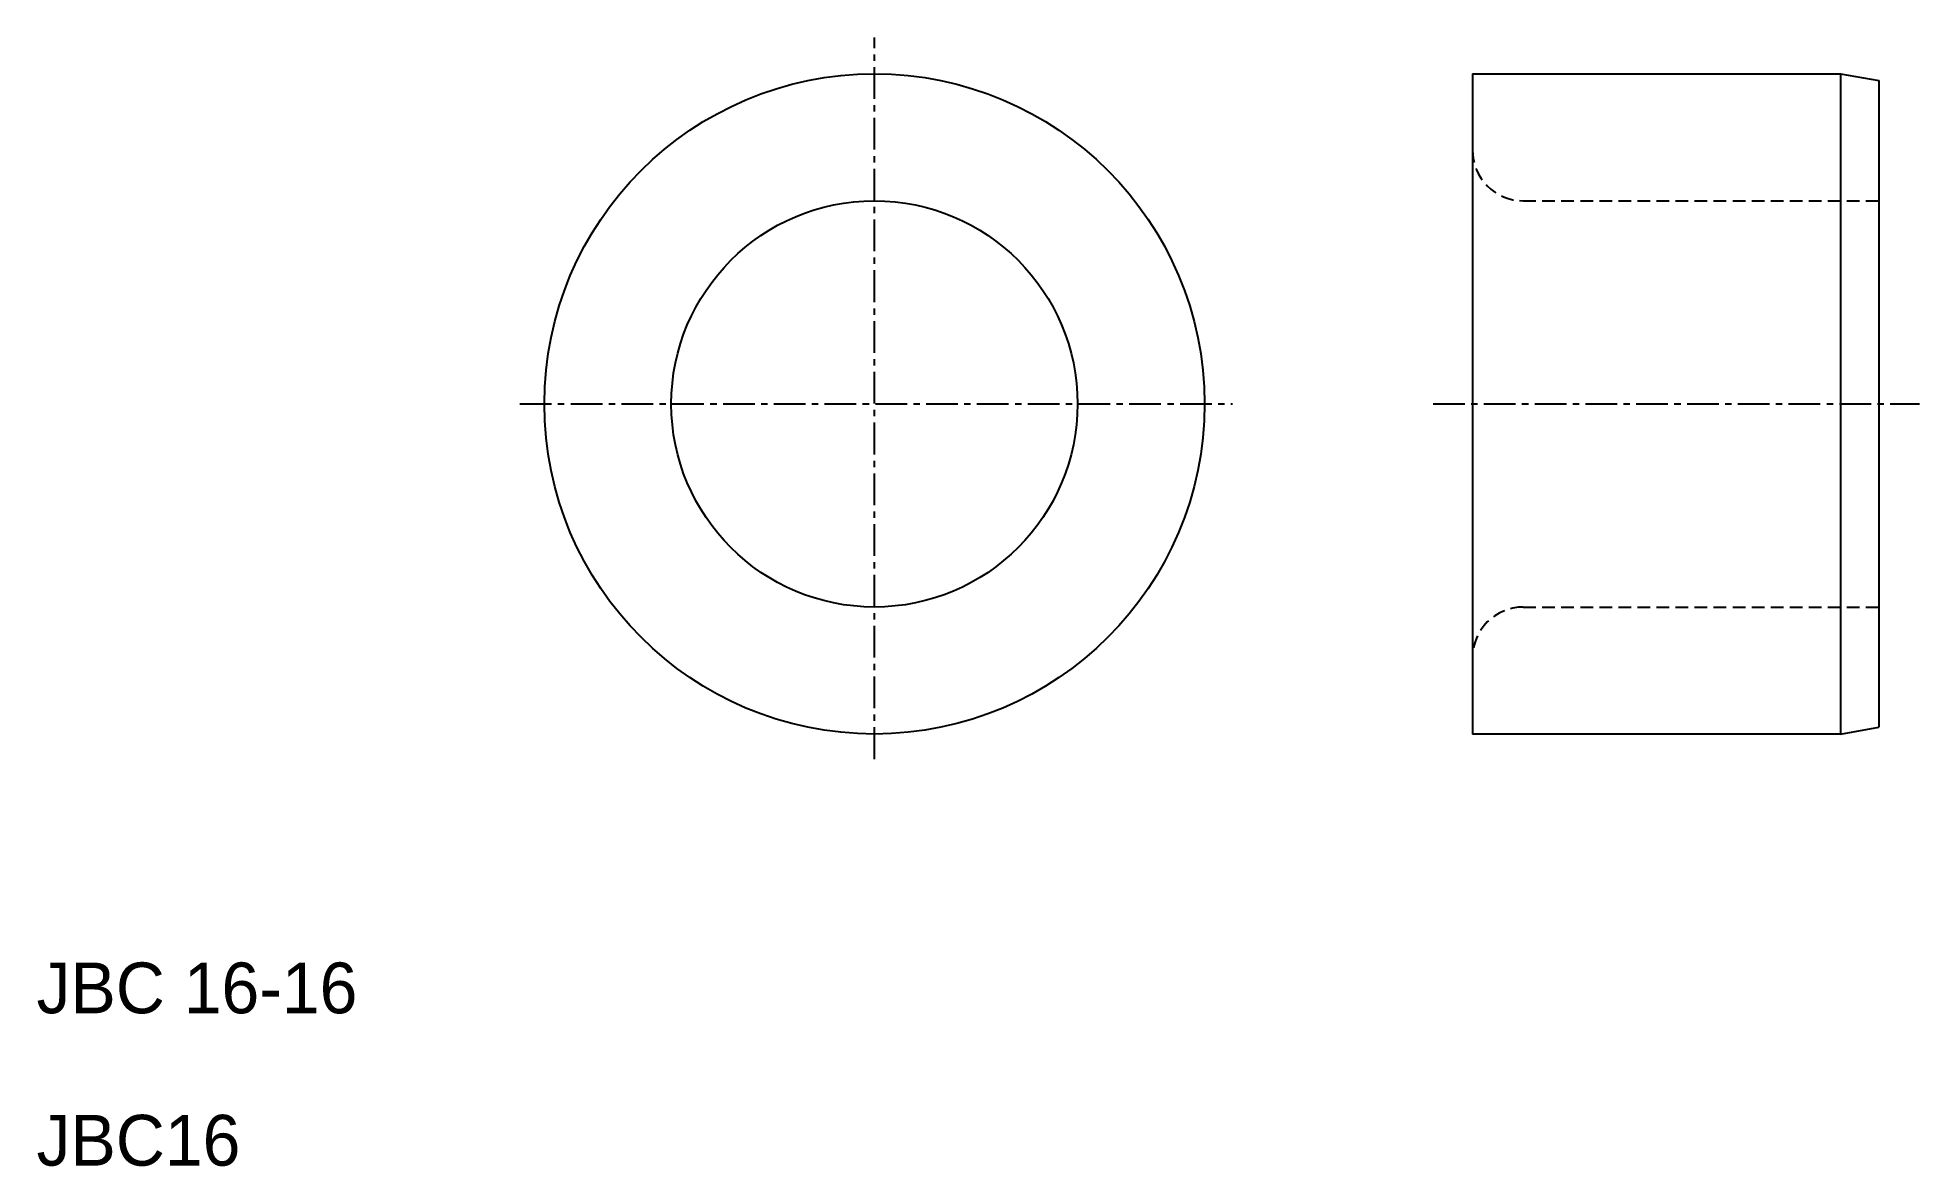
# Model space of a CAD drawing. Extents: x 10 to 84.2, y 10 to 54.4.
import ezdxf

# ---------------------------------------------------------------- set-up
doc = ezdxf.new("R2010")
doc.units = 0
doc.linetypes.add('CENTER', pattern=[2, 1.25, -0.25, 0.25, -0.25])
doc.linetypes.add('DASHED', pattern=[0.75, 0.5, -0.25])
doc.layers.get('0').update_dxf_attribs({"linetype": 'CONTINUOUS'})
doc.layers.add('CENTER', color=1, linetype='CENTER')

msp = doc.modelspace()

# ---------------------------------------------------------------- linework, layer by layer
at = {"color": 7, "linetype": 'CONTINUOUS'}
for p, q in [((66.552, 53), (66.552, 27)), ((66.552, 53), (81.052, 53)), ((66.552, 53), (66.552, 53)), ((81.052, 53), (81.052, 27)), ((81.052, 53), (82.552, 52.736)), ((82.552, 52.736), (82.552, 27.264)), ((81.052, 27), (66.552, 27)), ((66.552, 27), (66.552, 27)), ((81.052, 27), (82.552, 27.264))]:
    msp.add_line(p, q, dxfattribs=at)
at = {"color": 3, "linetype": 'DASHED'}
for p, q in [((68.552, 48), (82.552, 48)), ((68.552, 32), (82.552, 32))]:
    msp.add_line(p, q, dxfattribs=at)
at = {"color": 7, "linetype": 'CONTINUOUS'}
for radius in [13, 8]:
    msp.add_circle((43, 40), radius, dxfattribs=at)
at = {"color": 3, "linetype": 'DASHED'}
for centre, start, end in [((68.552, 50), 180, 270), ((68.552, 30), 90, 180)]:
    msp.add_arc(centre, 2, start, end, dxfattribs=at)
at = {"layer": 'CENTER', "color": 1, "linetype": 'CENTER'}
for p, q in [((43, 26.014), (43, 54.426)), ((29.036, 40), (57.102, 40)), ((65.004, 40), (84.155, 40))]:
    msp.add_line(p, q, dxfattribs=at)

# ---------------------------------------------------------------- texts
at = {"color": 7, "linetype": 'CONTINUOUS'}
for s, p in [('JBC 16-16', (10, 16)), ('JBC16', (10, 10))]:
    msp.add_text(s, height=2, dxfattribs=at).set_placement(p)

doc.saveas('drawing.dxf')
